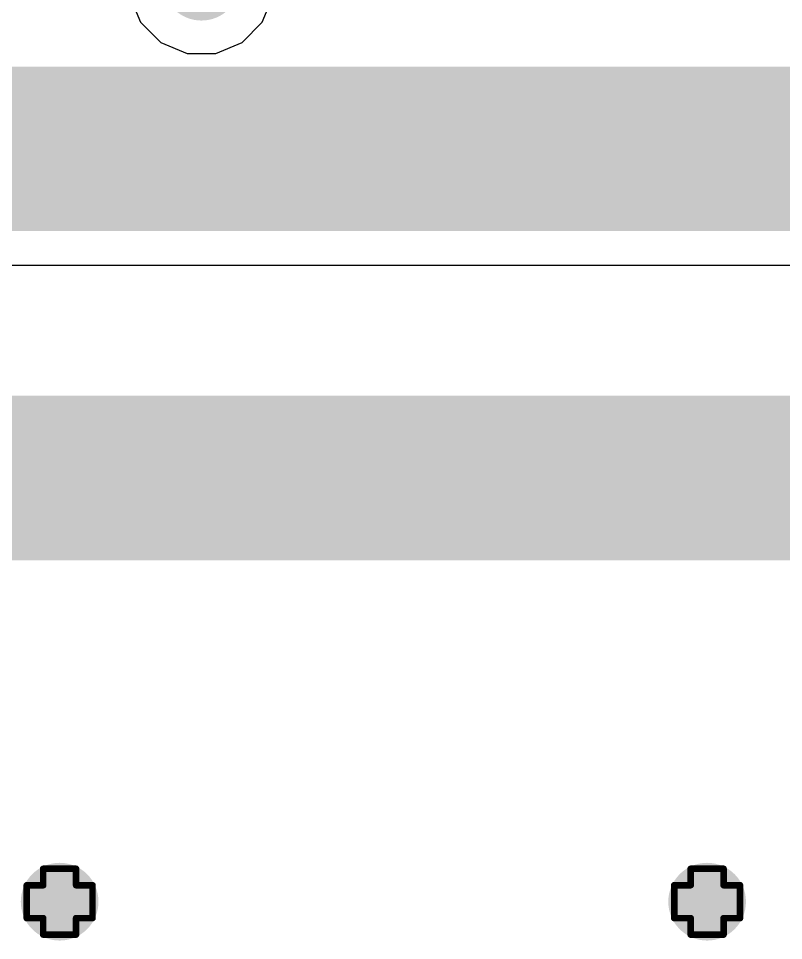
# Model space of a CAD drawing. Header units: inches. Extents: x -0.1 to 10.2, y 0 to 6.5.
# Drawn here: x 1.7591 to 1.9917, y 2.0748 to 2.355 of the extents above; entities that cross this region are included whole.
import ezdxf

# ---------------------------------------------------------------- set-up
doc = ezdxf.new("R2010")
doc.units = ezdxf.units.IN
doc.header["$MEASUREMENT"] = 0
for name, color, linetype in [('Bottom Layer', 5, 'Continuous'), ('Drill Drawing', 1, 'Continuous'), ('Top Layer', 1, 'Continuous'), ('Via Holes', 16, 'Continuous')]:
    doc.layers.add(name, color=color, linetype=linetype)

msp = doc.modelspace()

# ---------------------------------------------------------------- hatches: boundary and pattern name
at = {"layer": 'Bottom Layer'}
h = msp.add_hatch(color=5, dxfattribs=at)
edge = h.paths.add_edge_path()
edge.add_arc((1.81476, 2.36614), 0.01181, 0, 360)
h = msp.add_hatch(color=5, dxfattribs=at)
edge = h.paths.add_edge_path()
edge.add_arc((1.77165, 2.08661), 0.01181, 0, 360)
h = msp.add_hatch(color=5, dxfattribs=at)
edge = h.paths.add_edge_path()
edge.add_arc((1.9685, 2.08661), 0.01181, 0, 360)
at = {"layer": 'Top Layer'}
h = msp.add_hatch(color=1, dxfattribs=at)
edge = h.paths.add_edge_path()
edge.add_arc((1.81476, 2.36614), 0.01181, 0, 360)
h = msp.add_hatch(color=1, dxfattribs=at)
edge = h.paths.add_edge_path()
edge.add_arc((1.77165, 2.08661), 0.01181, 0, 360)
h = msp.add_hatch(color=1, dxfattribs=at)
edge = h.paths.add_edge_path()
edge.add_arc((1.9685, 2.08661), 0.01181, 0, 360)
at = {"layer": 'Via Holes'}
h = msp.add_hatch(color=7, dxfattribs=at)
edge = h.paths.add_edge_path()
edge.add_arc((1.77165, 2.08661), 0.00591, 0, 360)
h = msp.add_hatch(color=7, dxfattribs=at)
edge = h.paths.add_edge_path()
edge.add_arc((1.9685, 2.08661), 0.00591, 0, 360)

# ---------------------------------------------------------------- linework, layer by layer
at = {"layer": 'Bottom Layer'}
msp.add_line((1.50375, 2.28005), (2.29073, 2.28005), dxfattribs=at)
for points in [[(1.4748, 2.31535, 0.05, 0.05, 0), (2.31968, 2.31535, 0.05, 0.05, 0)], [(1.4748, 2.21535, 0.05, 0.05, 0), (2.31968, 2.21535, 0.05, 0.05, 0)]]:
    msp.add_lwpolyline(points, format="xyseb", dxfattribs=at)
at = {"layer": 'Drill Drawing'}
for points in [[(1.76665, 2.09161, 0.002, 0.002, 0), (1.76665, 2.09661, 0.002, 0.002, 0)], [(1.76665, 2.09661, 0.002, 0.002, 0), (1.77665, 2.09661, 0.002, 0.002, 0)], [(1.77665, 2.09161, 0.002, 0.002, 0), (1.77665, 2.09661, 0.002, 0.002, 0)], [(1.9635, 2.09161, 0.002, 0.002, 0), (1.9635, 2.09661, 0.002, 0.002, 0)], [(1.9635, 2.09661, 0.002, 0.002, 0), (1.9735, 2.09661, 0.002, 0.002, 0)], [(1.9735, 2.09161, 0.002, 0.002, 0), (1.9735, 2.09661, 0.002, 0.002, 0)], [(1.76165, 2.08161, 0.002, 0.002, 0), (1.76165, 2.09161, 0.002, 0.002, 0)], [(1.76165, 2.09161, 0.002, 0.002, 0), (1.76665, 2.09161, 0.002, 0.002, 0)], [(1.77665, 2.09161, 0.002, 0.002, 0), (1.78165, 2.09161, 0.002, 0.002, 0)], [(1.78165, 2.08161, 0.002, 0.002, 0), (1.78165, 2.09161, 0.002, 0.002, 0)], [(1.9585, 2.08161, 0.002, 0.002, 0), (1.9585, 2.09161, 0.002, 0.002, 0)], [(1.9585, 2.09161, 0.002, 0.002, 0), (1.9635, 2.09161, 0.002, 0.002, 0)], [(1.9735, 2.09161, 0.002, 0.002, 0), (1.9785, 2.09161, 0.002, 0.002, 0)], [(1.9785, 2.08161, 0.002, 0.002, 0), (1.9785, 2.09161, 0.002, 0.002, 0)], [(1.76165, 2.08161, 0.002, 0.002, 0), (1.76665, 2.08161, 0.002, 0.002, 0)], [(1.76665, 2.07661, 0.002, 0.002, 0), (1.76665, 2.08161, 0.002, 0.002, 0)], [(1.77665, 2.08161, 0.002, 0.002, 0), (1.78165, 2.08161, 0.002, 0.002, 0)], [(1.77665, 2.07661, 0.002, 0.002, 0), (1.77665, 2.08161, 0.002, 0.002, 0)], [(1.9585, 2.08161, 0.002, 0.002, 0), (1.9635, 2.08161, 0.002, 0.002, 0)], [(1.9635, 2.07661, 0.002, 0.002, 0), (1.9635, 2.08161, 0.002, 0.002, 0)], [(1.9735, 2.08161, 0.002, 0.002, 0), (1.9785, 2.08161, 0.002, 0.002, 0)], [(1.9735, 2.07661, 0.002, 0.002, 0), (1.9735, 2.08161, 0.002, 0.002, 0)], [(1.76665, 2.07661, 0.002, 0.002, 0), (1.77665, 2.07661, 0.002, 0.002, 0)], [(1.9635, 2.07661, 0.002, 0.002, 0), (1.9735, 2.07661, 0.002, 0.002, 0)]]:
    msp.add_lwpolyline(points, format="xyseb", dxfattribs=at)
for points in [[(1.76615, 2.09661, 0.001, 0.001, 1), (1.76715, 2.09661, 0.001, 0.001, 1)], [(1.76615, 2.09661, 0.001, 0.001, 1), (1.76715, 2.09661, 0.001, 0.001, 1)], [(1.77615, 2.09661, 0.001, 0.001, 1), (1.77715, 2.09661, 0.001, 0.001, 1)], [(1.77615, 2.09661, 0.001, 0.001, 1), (1.77715, 2.09661, 0.001, 0.001, 1)], [(1.963, 2.09661, 0.001, 0.001, 1), (1.964, 2.09661, 0.001, 0.001, 1)], [(1.963, 2.09661, 0.001, 0.001, 1), (1.964, 2.09661, 0.001, 0.001, 1)], [(1.973, 2.09661, 0.001, 0.001, 1), (1.974, 2.09661, 0.001, 0.001, 1)], [(1.973, 2.09661, 0.001, 0.001, 1), (1.974, 2.09661, 0.001, 0.001, 1)], [(1.76115, 2.09161, 0.001, 0.001, 1), (1.76215, 2.09161, 0.001, 0.001, 1)], [(1.76115, 2.09161, 0.001, 0.001, 1), (1.76215, 2.09161, 0.001, 0.001, 1)], [(1.76615, 2.09161, 0.001, 0.001, 1), (1.76715, 2.09161, 0.001, 0.001, 1)], [(1.76615, 2.09161, 0.001, 0.001, 1), (1.76715, 2.09161, 0.001, 0.001, 1)], [(1.77615, 2.09161, 0.001, 0.001, 1), (1.77715, 2.09161, 0.001, 0.001, 1)], [(1.77615, 2.09161, 0.001, 0.001, 1), (1.77715, 2.09161, 0.001, 0.001, 1)], [(1.78115, 2.09161, 0.001, 0.001, 1), (1.78215, 2.09161, 0.001, 0.001, 1)], [(1.78115, 2.09161, 0.001, 0.001, 1), (1.78215, 2.09161, 0.001, 0.001, 1)], [(1.958, 2.09161, 0.001, 0.001, 1), (1.959, 2.09161, 0.001, 0.001, 1)], [(1.958, 2.09161, 0.001, 0.001, 1), (1.959, 2.09161, 0.001, 0.001, 1)], [(1.963, 2.09161, 0.001, 0.001, 1), (1.964, 2.09161, 0.001, 0.001, 1)], [(1.963, 2.09161, 0.001, 0.001, 1), (1.964, 2.09161, 0.001, 0.001, 1)], [(1.973, 2.09161, 0.001, 0.001, 1), (1.974, 2.09161, 0.001, 0.001, 1)], [(1.973, 2.09161, 0.001, 0.001, 1), (1.974, 2.09161, 0.001, 0.001, 1)], [(1.978, 2.09161, 0.001, 0.001, 1), (1.979, 2.09161, 0.001, 0.001, 1)], [(1.978, 2.09161, 0.001, 0.001, 1), (1.979, 2.09161, 0.001, 0.001, 1)], [(1.76115, 2.08161, 0.001, 0.001, 1), (1.76215, 2.08161, 0.001, 0.001, 1)], [(1.76115, 2.08161, 0.001, 0.001, 1), (1.76215, 2.08161, 0.001, 0.001, 1)], [(1.76615, 2.08161, 0.001, 0.001, 1), (1.76715, 2.08161, 0.001, 0.001, 1)], [(1.76615, 2.08161, 0.001, 0.001, 1), (1.76715, 2.08161, 0.001, 0.001, 1)], [(1.77615, 2.08161, 0.001, 0.001, 1), (1.77715, 2.08161, 0.001, 0.001, 1)], [(1.77615, 2.08161, 0.001, 0.001, 1), (1.77715, 2.08161, 0.001, 0.001, 1)], [(1.78115, 2.08161, 0.001, 0.001, 1), (1.78215, 2.08161, 0.001, 0.001, 1)], [(1.78115, 2.08161, 0.001, 0.001, 1), (1.78215, 2.08161, 0.001, 0.001, 1)], [(1.958, 2.08161, 0.001, 0.001, 1), (1.959, 2.08161, 0.001, 0.001, 1)], [(1.958, 2.08161, 0.001, 0.001, 1), (1.959, 2.08161, 0.001, 0.001, 1)], [(1.963, 2.08161, 0.001, 0.001, 1), (1.964, 2.08161, 0.001, 0.001, 1)], [(1.963, 2.08161, 0.001, 0.001, 1), (1.964, 2.08161, 0.001, 0.001, 1)], [(1.973, 2.08161, 0.001, 0.001, 1), (1.974, 2.08161, 0.001, 0.001, 1)], [(1.973, 2.08161, 0.001, 0.001, 1), (1.974, 2.08161, 0.001, 0.001, 1)], [(1.978, 2.08161, 0.001, 0.001, 1), (1.979, 2.08161, 0.001, 0.001, 1)], [(1.978, 2.08161, 0.001, 0.001, 1), (1.979, 2.08161, 0.001, 0.001, 1)], [(1.76615, 2.07661, 0.001, 0.001, 1), (1.76715, 2.07661, 0.001, 0.001, 1)], [(1.76615, 2.07661, 0.001, 0.001, 1), (1.76715, 2.07661, 0.001, 0.001, 1)], [(1.77615, 2.07661, 0.001, 0.001, 1), (1.77715, 2.07661, 0.001, 0.001, 1)], [(1.77615, 2.07661, 0.001, 0.001, 1), (1.77715, 2.07661, 0.001, 0.001, 1)], [(1.963, 2.07661, 0.001, 0.001, 1), (1.964, 2.07661, 0.001, 0.001, 1)], [(1.963, 2.07661, 0.001, 0.001, 1), (1.964, 2.07661, 0.001, 0.001, 1)], [(1.973, 2.07661, 0.001, 0.001, 1), (1.974, 2.07661, 0.001, 0.001, 1)], [(1.973, 2.07661, 0.001, 0.001, 1), (1.974, 2.07661, 0.001, 0.001, 1)]]:
    msp.add_lwpolyline(points, format="xyseb", close=True, dxfattribs=at)
at = {"layer": 'Top Layer'}
for p, q in [((1.79295, 2.3618), (1.79627, 2.35379)), ((1.83325, 2.35379), (1.83657, 2.3618)), ((1.79627, 2.35379), (1.80241, 2.34765)), ((1.82712, 2.34765), (1.83325, 2.35379)), ((1.80241, 2.34765), (1.81042, 2.34433)), ((1.8191, 2.34433), (1.82712, 2.34765)), ((1.81042, 2.34433), (1.8191, 2.34433))]:
    msp.add_line(p, q, dxfattribs=at)

doc.saveas('drawing.dxf')
